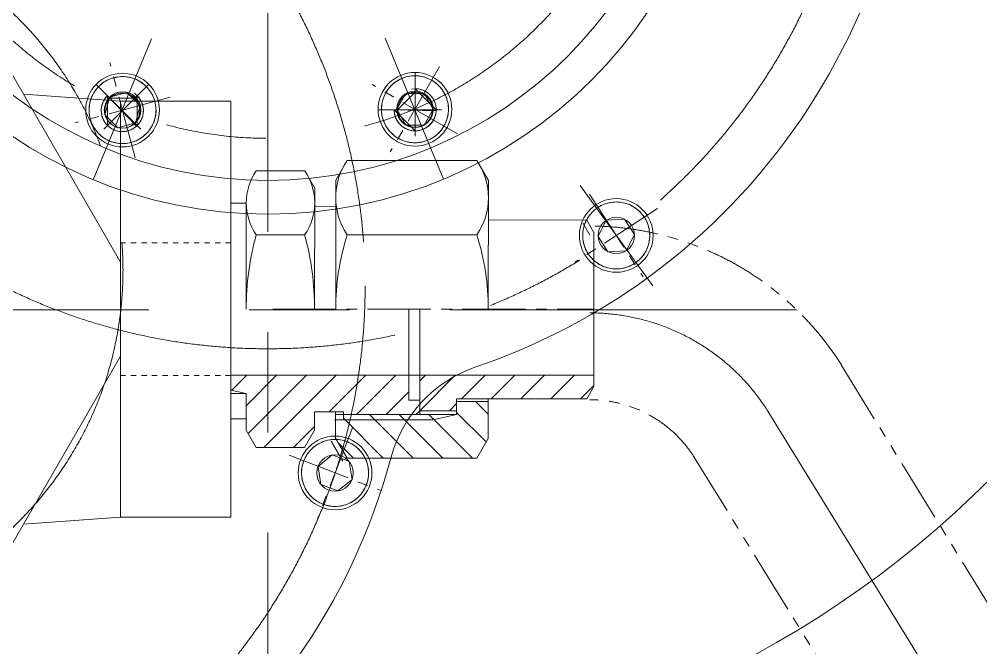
# Model space of a CAD drawing. Header units: millimetres. Extents: x 2 to 671028, y -1 to 511258.
# Drawn here: x 100470 to 105110, y 388766 to 391801 of the extents above; entities that cross this region are included whole.
import ezdxf

# ---------------------------------------------------------------- set-up
doc = ezdxf.new("R2010")
doc.units = ezdxf.units.MM
doc.header["$LTSCALE"] = 25.4
for name, pattern in [('ACAD_ISO02W100', [15, 12, -3]), ('CENTER', [50.8, 31.75, -6.35, 6.35, -6.35]), ('双点画线', [22, 12, -2, 2, -2, 2, -2]), ('点画线', [18, 12, -2, 2, -2]), ('虚线', [2, 1, -1])]:
    doc.linetypes.add(name, pattern=pattern)
for name, color, linetype, lineweight in [('CAXA1', 5, 'CENTER', 5), ('中心线层', 5, 'CENTER', 5), ('剖面线层', 4, 'Continuous', 5), ('细实线层', 7, 'Continuous', 5), ('虚线层', 6, 'ACAD_ISO02W100', 5)]:
    doc.layers.add(name, color=color, linetype=linetype, lineweight=lineweight)
pattern_1 = [(45, (99256.26, 390500.04), (-71.842, 71.842), [])]
pattern_2 = [(134.9486, (99256.26, 390500.04), (-71.9065, -71.7775), [])]

msp = doc.modelspace()

# ---------------------------------------------------------------- hatches: boundary and pattern name
at = {"layer": '剖面线层', "linetype": 'Continuous', "lineweight": 5}
h = msp.add_hatch(dxfattribs=at)
h.set_pattern_fill('无图案', scale=101.6, angle=45, style=0, pattern_type=0)
h.set_pattern_definition(pattern_1)
edge = h.paths.add_edge_path(flags=0)
edge.add_line((101564.59, 389816.78), (101564.64, 389872.12))
edge.add_line((101612.91, 389732.92), (101564.59, 389816.78))
edge.add_line((101846.32, 389732.71), (101612.91, 389732.92))
edge.add_line((101894.79, 389816.49), (101846.32, 389732.71))
edge.add_line((101894.87, 389905.39), (101894.79, 389816.49))
edge.add_line((101996.47, 389905.3), (101894.87, 389905.39))
edge.add_line((102034.57, 389905.26), (101996.47, 389905.3))
edge.add_line((102034.56, 389892.56), (102034.57, 389905.26))
edge.add_line((102402.86, 389892.23), (102034.56, 389892.56))
edge.add_line((102402.88, 389910.01), (102402.86, 389892.23))
edge.add_line((102402.92, 389962.08), (102402.88, 389910.01))
edge.add_line((102349.58, 389962.13), (102402.92, 389962.08))
edge.add_line((102349.69, 390081.98), (102349.58, 389962.13))
edge.add_line((101491.46, 390081.98), (102349.69, 390081.98))
edge.add_line((101491.46, 390080.94), (101491.46, 390081.98))
edge.add_line((101491.46, 390010.84), (101491.46, 390080.94))
edge.add_line((101564.75, 389994.48), (101491.46, 390010.84))
edge.add_line((101564.67, 389905.47), (101564.75, 389994.48))
edge.add_line((101564.64, 389872.12), (101564.67, 389905.47))
h = msp.add_hatch(dxfattribs=at)
h.set_pattern_fill('无图案', scale=101.6, angle=45, style=0, pattern_type=0)
h.set_pattern_definition(pattern_1)
edge = h.paths.add_edge_path(flags=0)
edge.add_line((102402.88, 389910.01), (102402.92, 389962.08))
edge.add_line((102580.68, 389909.85), (102402.88, 389910.01))
edge.add_line((102580.72, 389955.57), (102580.68, 389909.85))
edge.add_line((102580.73, 389968.27), (102580.72, 389955.57))
edge.add_line((102733.13, 389968.11), (102580.73, 389968.27))
edge.add_line((103208.42, 389967.6), (102733.13, 389968.11))
edge.add_line((103243.03, 390027.43), (103208.42, 389967.6))
edge.add_line((103243.03, 390081.98), (103243.03, 390027.43))
edge.add_line((102403.03, 390081.98), (103243.03, 390081.98))
edge.add_line((102403, 390043.71), (102403.03, 390081.98))
edge.add_line((102402.92, 389962.08), (102403, 390043.71))
h = msp.add_hatch(dxfattribs=at)
h.set_pattern_fill('无图案', scale=101.6, angle=134.94857, style=0, pattern_type=0)
h.set_pattern_definition(pattern_2)
edge = h.paths.add_edge_path(flags=0)
edge.add_line((102402.86, 389892.23), (102580.66, 389892.07))
edge.add_line((102034.56, 389892.56), (102402.86, 389892.23))
edge.add_line((102034.54, 389867.16), (102034.56, 389892.56))
edge.add_line((102466.4, 389866.78), (102034.54, 389867.16))
edge.add_line((102580.66, 389892.07), (102466.4, 389866.78))
edge.add_line((102580.72, 389955.57), (102733.12, 389955.44))
edge.add_line((102580.68, 389909.85), (102580.72, 389955.57))
edge.add_line((102580.66, 389892.07), (102580.68, 389909.85))
edge.add_line((102466.4, 389866.78), (102580.66, 389892.07))
edge.add_line((102034.54, 389867.16), (102466.4, 389866.78))
edge.add_line((101996.44, 389867.2), (102034.54, 389867.16))
edge.add_line((101996.36, 389778.08), (101996.44, 389867.2))
edge.add_line((102051.87, 389681.73), (101996.36, 389778.08))
edge.add_line((102677.27, 389681.17), (102051.87, 389681.73))
edge.add_line((102732.96, 389777.42), (102677.27, 389681.17))
edge.add_line((102733.12, 389955.44), (102732.96, 389777.42))
h = msp.add_hatch(dxfattribs=at)
h.set_pattern_fill('无图案', scale=101.6, angle=134.94857, style=0, pattern_type=0)
h.set_pattern_definition(pattern_2)
edge = h.paths.add_edge_path(flags=0)
edge.add_line((102402.86, 389892.23), (102580.66, 389892.07))
edge.add_line((102034.56, 389892.56), (102402.86, 389892.23))
edge.add_line((102034.54, 389867.16), (102034.56, 389892.56))
edge.add_line((102466.4, 389866.78), (102034.54, 389867.16))
edge.add_line((102580.66, 389892.07), (102466.4, 389866.78))
edge.add_line((102580.72, 389955.57), (102733.12, 389955.44))
edge.add_line((102580.68, 389909.85), (102580.72, 389955.57))
edge.add_line((102580.66, 389892.07), (102580.68, 389909.85))
edge.add_line((102466.4, 389866.78), (102580.66, 389892.07))
edge.add_line((102034.54, 389867.16), (102466.4, 389866.78))
edge.add_line((101996.44, 389867.2), (102034.54, 389867.16))
edge.add_line((101996.36, 389778.08), (101996.44, 389867.2))
edge.add_line((102051.87, 389681.73), (101996.36, 389778.08))
edge.add_line((102677.27, 389681.17), (102051.87, 389681.73))
edge.add_line((102732.96, 389777.42), (102677.27, 389681.17))
edge.add_line((102733.12, 389955.44), (102732.96, 389777.42))

# ---------------------------------------------------------------- linework, layer by layer
at = {"color": 7, "lineweight": 5}
for p, q in [((100172.8, 391988.48), (100958.06, 390628.38)), ((100873.48, 391493), (100866.77, 391487.85)), ((100880.46, 391497.8), (100873.48, 391493)), ((100887.68, 391502.22), (100880.46, 391497.8)), ((100895.11, 391506.26), (100887.68, 391502.22)), ((100902.75, 391509.9), (100895.11, 391506.26)), ((100910.57, 391513.14), (100902.75, 391509.9)), ((100918.55, 391515.97), (100910.57, 391513.14)), ((100926.67, 391518.37), (100918.55, 391515.97)), ((100934.9, 391520.35), (100926.67, 391518.37)), ((100926.67, 391518.37), (100926.67, 391518.37)), ((100943.22, 391521.89), (100934.9, 391520.35)), ((100951.61, 391522.99), (100943.22, 391521.89)), ((100960.05, 391523.66), (100951.61, 391522.99)), ((100968.51, 391523.88), (100960.05, 391523.66)), ((100976.97, 391523.66), (100968.51, 391523.88)), ((100985.41, 391522.99), (100976.97, 391523.66)), ((100993.8, 391521.89), (100985.41, 391522.99)), ((101002.12, 391520.35), (100993.8, 391521.89)), ((101010.35, 391518.37), (101002.12, 391520.35)), ((101018.47, 391515.97), (101010.35, 391518.37)), ((101026.45, 391513.14), (101018.47, 391515.97)), ((101034.27, 391509.9), (101026.45, 391513.14)), ((101041.91, 391506.26), (101034.27, 391509.9)), ((101049.35, 391502.22), (101041.91, 391506.26)), ((101056.56, 391497.8), (101049.35, 391502.22)), ((101063.54, 391493), (101056.56, 391497.8)), ((101070.25, 391487.85), (101063.54, 391493)), ((102277.79, 391491.7), (102271.35, 391486.21)), ((102284.5, 391496.86), (102277.79, 391491.7)), ((102291.48, 391501.65), (102284.5, 391496.86)), ((102298.69, 391506.07), (102291.48, 391501.65)), ((102306.13, 391510.11), (102298.69, 391506.07)), ((102313.77, 391513.76), (102306.13, 391510.11)), ((102321.59, 391517), (102313.77, 391513.76)), ((102329.57, 391519.82), (102321.59, 391517)), ((102337.69, 391522.23), (102329.57, 391519.82)), ((102345.92, 391524.2), (102337.69, 391522.23)), ((102354.24, 391525.74), (102345.92, 391524.2)), ((102362.63, 391526.85), (102354.24, 391525.74)), ((102371.07, 391527.51), (102362.63, 391526.85)), ((102379.53, 391527.73), (102371.07, 391527.51)), ((102387.99, 391527.51), (102379.53, 391527.73)), ((102396.43, 391526.85), (102387.99, 391527.51)), ((102404.82, 391525.74), (102396.43, 391526.85)), ((102413.14, 391524.2), (102404.82, 391525.74)), ((102421.37, 391522.23), (102413.14, 391524.2)), ((102429.49, 391519.82), (102421.37, 391522.23)), ((102437.47, 391517), (102429.49, 391519.82)), ((102445.29, 391513.76), (102437.47, 391517)), ((102452.93, 391510.11), (102445.29, 391513.76)), ((102460.37, 391506.07), (102452.93, 391510.11)), ((102467.58, 391501.65), (102460.37, 391506.07)), ((102460.37, 391506.07), (102460.37, 391506.07)), ((102474.56, 391496.86), (102467.58, 391501.65)), ((102481.27, 391491.7), (102474.56, 391496.86)), ((102487.71, 391486.21), (102481.27, 391491.7)), ((100828.5, 391443.05), (100824.46, 391435.61)), ((100832.92, 391450.26), (100828.5, 391443.05)), ((100837.72, 391457.24), (100832.92, 391450.26)), ((100842.87, 391463.95), (100837.72, 391457.24)), ((100848.37, 391470.39), (100842.87, 391463.95)), ((100854.19, 391476.53), (100848.37, 391470.39)), ((100860.33, 391482.35), (100854.19, 391476.53)), ((100866.77, 391487.85), (100860.33, 391482.35)), ((100991.28, 391447.2), (100906.29, 391424.43)), ((100954.35, 391443.29), (100950.01, 391442.48)), ((100958.73, 391443.86), (100954.35, 391443.29)), ((100963.14, 391444.21), (100958.73, 391443.86)), ((100967.56, 391444.33), (100963.14, 391444.21)), ((100971.98, 391444.21), (100967.56, 391444.33)), ((100976.38, 391443.86), (100971.98, 391444.21)), ((100980.76, 391443.29), (100976.38, 391443.86)), ((100985.11, 391442.48), (100980.76, 391443.29)), ((101053.5, 391384.98), (100991.28, 391447.2)), ((101076.69, 391482.35), (101070.25, 391487.85)), ((101082.83, 391476.53), (101076.69, 391482.35)), ((101088.66, 391470.39), (101082.83, 391476.53)), ((101094.15, 391463.95), (101088.66, 391470.39)), ((101099.31, 391457.24), (101094.15, 391463.95)), ((101104.1, 391450.26), (101099.31, 391457.24)), ((101108.52, 391443.05), (101104.1, 391450.26)), ((101112.56, 391435.61), (101108.52, 391443.05)), ((102239.52, 391446.9), (102235.48, 391439.46)), ((102243.94, 391454.12), (102239.52, 391446.9)), ((102239.52, 391446.9), (102239.52, 391446.9)), ((102248.74, 391461.09), (102243.94, 391454.12)), ((102253.89, 391467.81), (102248.74, 391461.09)), ((102259.39, 391474.24), (102253.89, 391467.81)), ((102265.21, 391480.38), (102259.39, 391474.24)), ((102271.35, 391486.21), (102265.21, 391480.38)), ((102296.07, 391363.76), (102380.48, 391448.18)), ((102296.07, 391363.76), (102380.48, 391448.18)), ((102354.4, 391444.05), (102350.23, 391442.57)), ((102358.63, 391445.3), (102354.4, 391444.05)), ((102362.93, 391446.33), (102358.63, 391445.3)), ((102367.28, 391447.14), (102362.93, 391446.33)), ((102371.66, 391447.72), (102367.28, 391447.14)), ((102376.06, 391448.06), (102371.66, 391447.72)), ((102380.48, 391448.18), (102376.06, 391448.06)), ((102380.48, 391448.18), (102380.48, 391465.36)), ((102380.48, 391465.36), (102482.08, 391363.76)), ((102385.8, 391465.23), (102380.48, 391465.36)), ((102380.48, 391465.36), (102380.48, 391262.16)), ((102391.1, 391464.81), (102385.8, 391465.23)), ((102396.38, 391464.11), (102391.1, 391464.81)), ((102401.61, 391463.14), (102396.38, 391464.11)), ((102406.78, 391461.9), (102401.61, 391463.14)), ((102411.88, 391460.39), (102406.78, 391461.9)), ((102416.89, 391458.62), (102411.88, 391460.39)), ((102421.81, 391456.58), (102416.89, 391458.62)), ((102426.61, 391454.29), (102421.81, 391456.58)), ((102431.28, 391451.75), (102426.61, 391454.29)), ((102435.82, 391448.97), (102431.28, 391451.75)), ((102440.2, 391445.96), (102435.82, 391448.97)), ((102444.42, 391442.72), (102440.2, 391445.96)), ((102493.85, 391480.38), (102487.71, 391486.21)), ((102499.67, 391474.24), (102493.85, 391480.38)), ((102505.17, 391467.81), (102499.67, 391474.24)), ((102510.32, 391461.09), (102505.17, 391467.81)), ((102515.12, 391454.12), (102510.32, 391461.09)), ((102519.54, 391446.9), (102515.12, 391454.12)), ((102523.58, 391439.46), (102519.54, 391446.9)), ((100958.06, 391405.56), (100490.05, 391438.99)), ((100812.35, 391404.05), (100810.37, 391395.82)), ((100814.75, 391412.17), (100812.35, 391404.05)), ((100817.58, 391420.15), (100814.75, 391412.17)), ((100820.82, 391427.97), (100817.58, 391420.15)), ((100824.46, 391435.61), (100820.82, 391427.97)), ((100874.74, 391401.24), (100872.71, 391396.32)), ((100877.03, 391406.04), (100874.74, 391401.24)), ((100879.57, 391410.71), (100877.03, 391406.04)), ((100882.35, 391415.25), (100879.57, 391410.71)), ((100885.36, 391419.63), (100882.35, 391415.25)), ((100883.52, 391339.44), (100906.29, 391424.43)), ((100883.52, 391339.44), (100906.29, 391424.43)), ((100888.6, 391423.85), (100885.36, 391419.63)), ((100892.06, 391427.89), (100888.6, 391423.85)), ((100895.72, 391431.75), (100892.06, 391427.89)), ((100895.72, 391288.07), (100895.72, 391431.75)), ((100895.72, 391431.75), (100907.87, 391419.6)), ((101039.4, 391431.75), (100895.72, 391288.07)), ((101035.54, 391284.41), (100895.72, 391431.75)), ((100911.07, 391422.64), (100907.87, 391419.6)), ((100907.87, 391419.6), (101027.25, 391419.6)), ((100907.87, 391419.6), (101027.25, 391419.6)), ((100914.43, 391425.51), (100911.07, 391422.64)), ((100917.94, 391428.2), (100914.43, 391425.51)), ((100921.58, 391430.71), (100917.94, 391428.2)), ((100925.35, 391433.02), (100921.58, 391430.71)), ((100929.24, 391435.13), (100925.35, 391433.02)), ((100933.22, 391437.03), (100929.24, 391435.13)), ((100937.31, 391438.72), (100933.22, 391437.03)), ((100941.47, 391440.19), (100937.31, 391438.72)), ((100945.71, 391441.45), (100941.47, 391440.19)), ((100950.01, 391442.48), (100945.71, 391441.45)), ((100958.06, 391405.56), (101491.46, 391405.56)), ((100958.06, 391405.56), (100958.06, 389396.41)), ((100989.41, 391441.45), (100985.11, 391442.48)), ((100993.64, 391440.19), (100989.41, 391441.45)), ((100997.81, 391438.72), (100993.64, 391440.19)), ((101001.89, 391437.03), (100997.81, 391438.72)), ((101005.88, 391435.13), (101001.89, 391437.03)), ((101009.77, 391433.02), (101005.88, 391435.13)), ((101013.53, 391430.71), (101009.77, 391433.02)), ((101017.18, 391428.2), (101013.53, 391430.71)), ((101020.68, 391425.51), (101017.18, 391428.2)), ((101024.04, 391422.64), (101020.68, 391425.51)), ((101027.25, 391419.6), (101024.04, 391422.64)), ((101027.25, 391419.6), (101039.4, 391431.75)), ((101039.4, 391431.75), (101039.4, 391288.07)), ((101043.06, 391427.89), (101039.4, 391431.75)), ((101046.52, 391423.85), (101043.06, 391427.89)), ((101049.75, 391419.63), (101046.52, 391423.85)), ((101052.77, 391415.25), (101049.75, 391419.63)), ((101055.55, 391410.71), (101052.77, 391415.25)), ((101058.08, 391406.04), (101055.55, 391410.71)), ((101060.37, 391401.24), (101058.08, 391406.04)), ((101062.41, 391396.32), (101060.37, 391401.24)), ((101116.2, 391427.97), (101112.56, 391435.61)), ((101119.44, 391420.15), (101116.2, 391427.97)), ((101122.27, 391412.17), (101119.44, 391420.15)), ((101124.67, 391404.05), (101122.27, 391412.17)), ((101126.65, 391395.82), (101124.67, 391404.05)), ((101124.67, 391404.05), (101124.67, 391404.05)), ((101491.46, 391405.56), (101491.46, 389396.41)), ((102221.39, 391399.68), (102219.85, 391391.35)), ((102223.37, 391407.91), (102221.39, 391399.68)), ((102225.77, 391416.02), (102223.37, 391407.91)), ((102228.6, 391424), (102225.77, 391416.02)), ((102231.84, 391431.82), (102228.6, 391424)), ((102235.48, 391439.46), (102231.84, 391431.82)), ((102335.54, 391442.26), (102291.54, 391366.06)), ((102303.37, 391398.1), (102301.67, 391394.02)), ((102305.27, 391402.09), (102303.37, 391398.1)), ((102307.38, 391405.97), (102305.27, 391402.09)), ((102309.69, 391409.74), (102307.38, 391405.97)), ((102312.19, 391413.38), (102309.69, 391409.74)), ((102314.88, 391416.89), (102312.19, 391413.38)), ((102317.75, 391420.25), (102314.88, 391416.89)), ((102320.79, 391423.45), (102317.75, 391420.25)), ((102324, 391426.5), (102320.79, 391423.45)), ((102327.36, 391429.37), (102324, 391426.5)), ((102330.86, 391432.06), (102327.36, 391429.37)), ((102334.51, 391434.56), (102330.86, 391432.06)), ((102338.27, 391436.87), (102334.51, 391434.56)), ((102423.52, 391442.26), (102335.54, 391442.26)), ((102342.16, 391438.98), (102338.27, 391436.87)), ((102346.15, 391440.88), (102342.16, 391438.98)), ((102350.23, 391442.57), (102346.15, 391440.88)), ((102423.52, 391442.26), (102467.52, 391366.06)), ((102448.47, 391439.27), (102444.42, 391442.72)), ((102452.32, 391435.61), (102448.47, 391439.27)), ((102455.99, 391431.75), (102452.32, 391435.61)), ((102459.44, 391427.7), (102455.99, 391431.75)), ((102462.68, 391423.48), (102459.44, 391427.7)), ((102465.69, 391419.1), (102462.68, 391423.48)), ((102468.47, 391414.56), (102465.69, 391419.1)), ((102471.01, 391409.89), (102468.47, 391414.56)), ((102473.3, 391405.09), (102471.01, 391409.89)), ((102475.33, 391400.17), (102473.3, 391405.09)), ((102477.11, 391395.16), (102475.33, 391400.17)), ((102527.22, 391431.82), (102523.58, 391439.46)), ((102530.46, 391424), (102527.22, 391431.82)), ((102533.29, 391416.02), (102530.46, 391424)), ((102535.69, 391407.91), (102533.29, 391416.02)), ((102537.67, 391399.68), (102535.69, 391407.91)), ((102539.21, 391391.35), (102537.67, 391399.68)), ((100807.06, 391370.67), (100806.84, 391362.21)), ((100806.84, 391362.21), (100807.06, 391353.75)), ((100807.73, 391379.11), (100807.06, 391370.67)), ((100807.06, 391353.75), (100807.73, 391345.31)), ((100808.83, 391387.5), (100807.73, 391379.11)), ((100810.37, 391395.82), (100808.83, 391387.5)), ((100866.1, 391365.23), (100865.96, 391359.91)), ((100865.96, 391359.91), (100866.1, 391354.59)), ((100866.52, 391370.53), (100866.1, 391365.23)), ((100866.1, 391354.59), (100866.52, 391349.29)), ((100867.21, 391375.8), (100866.52, 391370.53)), ((100868.18, 391381.03), (100867.21, 391375.8)), ((100869.42, 391386.21), (100868.18, 391381.03)), ((100870.93, 391391.31), (100869.42, 391386.21)), ((100872.71, 391396.32), (100870.93, 391391.31)), ((101053.5, 391384.98), (101030.73, 391299.99)), ((101064.19, 391391.31), (101062.41, 391396.32)), ((101065.7, 391386.21), (101064.19, 391391.31)), ((101066.94, 391381.03), (101065.7, 391386.21)), ((101067.91, 391375.8), (101066.94, 391381.03)), ((101068.6, 391370.53), (101067.91, 391375.8)), ((101069.02, 391365.23), (101068.6, 391370.53)), ((101068.6, 391349.29), (101069.02, 391354.59)), ((101069.16, 391359.91), (101069.02, 391365.23)), ((101069.02, 391354.59), (101069.16, 391359.91)), ((101128.19, 391387.5), (101126.65, 391395.82)), ((101129.3, 391379.11), (101128.19, 391387.5)), ((101129.96, 391370.67), (101129.3, 391379.11)), ((101129.3, 391345.31), (101129.96, 391353.75)), ((101130.18, 391362.21), (101129.96, 391370.67)), ((101129.96, 391353.75), (101130.18, 391362.21)), ((102218.08, 391374.52), (102217.86, 391366.06)), ((102217.86, 391366.06), (102218.08, 391357.6)), ((102218.74, 391382.96), (102218.08, 391374.52)), ((102218.08, 391357.6), (102218.74, 391349.16)), ((102219.85, 391391.35), (102218.74, 391382.96)), ((102278.88, 391363.76), (102279.02, 391358.45)), ((102380.48, 391262.16), (102278.88, 391363.76)), ((102278.88, 391363.76), (102296.07, 391363.76)), ((102481.94, 391358.45), (102278.88, 391363.76)), ((102279.02, 391358.45), (102279.44, 391353.14)), ((102279.44, 391353.14), (102280.13, 391347.87)), ((102335.54, 391289.86), (102291.54, 391366.06)), ((102335.54, 391289.86), (102291.54, 391366.06)), ((102296.18, 391368.18), (102296.07, 391363.76)), ((102296.53, 391372.59), (102296.18, 391368.18)), ((102297.11, 391376.97), (102296.53, 391372.59)), ((102297.91, 391381.32), (102297.11, 391376.97)), ((102298.94, 391385.61), (102297.91, 391381.32)), ((102300.2, 391389.85), (102298.94, 391385.61)), ((102301.67, 391394.02), (102300.2, 391389.85)), ((102467.52, 391366.06), (102423.52, 391289.86)), ((102478.62, 391390.06), (102477.11, 391395.16)), ((102479.86, 391384.89), (102478.62, 391390.06)), ((102480.83, 391379.66), (102479.86, 391384.89)), ((102481.53, 391374.38), (102480.83, 391379.66)), ((102480.83, 391347.87), (102481.53, 391353.14)), ((102481.94, 391369.08), (102481.53, 391374.38)), ((102481.53, 391353.14), (102481.94, 391358.45)), ((102482.08, 391363.76), (102481.94, 391369.08)), ((102540.32, 391382.96), (102539.21, 391391.35)), ((102540.98, 391374.52), (102540.32, 391382.96)), ((102540.32, 391349.16), (102540.98, 391357.6)), ((102541.2, 391366.06), (102540.98, 391374.52)), ((102540.98, 391357.6), (102541.2, 391366.06)), ((100807.73, 391345.31), (100808.83, 391336.92)), ((100808.83, 391336.92), (100810.37, 391328.6)), ((100810.37, 391328.6), (100812.35, 391320.37)), ((100812.35, 391320.37), (100814.75, 391312.25)), ((100814.75, 391312.25), (100817.58, 391304.27)), ((100817.58, 391304.27), (100820.82, 391296.45)), ((100866.52, 391349.29), (100867.21, 391344.02)), ((100867.21, 391344.02), (100868.18, 391338.79)), ((100868.18, 391338.79), (100869.42, 391333.62)), ((100869.42, 391333.62), (100870.93, 391328.51)), ((100870.93, 391328.51), (100872.71, 391323.5)), ((100872.71, 391323.5), (100874.74, 391318.59)), ((100874.74, 391318.59), (100877.03, 391313.79)), ((100877.03, 391313.79), (100879.57, 391309.11)), ((100879.57, 391309.11), (100882.35, 391304.58)), ((100882.35, 391304.58), (100885.36, 391300.19)), ((100883.52, 391339.44), (100945.74, 391277.22)), ((101049.75, 391300.19), (101052.77, 391304.58)), ((101052.77, 391304.58), (101055.55, 391309.11)), ((101055.55, 391309.11), (101058.08, 391313.79)), ((101058.08, 391313.79), (101060.37, 391318.59)), ((101060.37, 391318.59), (101062.41, 391323.5)), ((101062.41, 391323.5), (101064.19, 391328.51)), ((101064.19, 391328.51), (101065.7, 391333.62)), ((101065.7, 391333.62), (101066.94, 391338.79)), ((101066.94, 391338.79), (101067.91, 391344.02)), ((101067.91, 391344.02), (101068.6, 391349.29)), ((101116.2, 391296.45), (101119.44, 391304.27)), ((101119.44, 391304.27), (101122.27, 391312.25)), ((101122.27, 391312.25), (101124.67, 391320.37)), ((101124.67, 391320.37), (101126.65, 391328.6)), ((101126.65, 391328.6), (101128.19, 391336.92)), ((101128.19, 391336.92), (101129.3, 391345.31)), ((102218.74, 391349.16), (102219.85, 391340.77)), ((102219.85, 391340.77), (102221.39, 391332.45)), ((102221.39, 391332.45), (102223.37, 391324.22)), ((102223.37, 391324.22), (102225.77, 391316.1)), ((102225.77, 391316.1), (102228.6, 391308.13)), ((102228.6, 391308.13), (102231.84, 391300.31)), ((102280.13, 391347.87), (102281.1, 391342.64)), ((102281.1, 391342.64), (102282.34, 391337.47)), ((102282.34, 391337.47), (102283.85, 391332.37)), ((102283.85, 391332.37), (102285.63, 391327.35)), ((102285.63, 391327.35), (102287.67, 391322.44)), ((102287.67, 391322.44), (102289.96, 391317.64)), ((102289.96, 391317.64), (102292.49, 391312.96)), ((102292.49, 391312.96), (102295.27, 391308.43)), ((102295.27, 391308.43), (102298.29, 391304.05)), ((102298.29, 391304.05), (102301.52, 391299.83)), ((102459.44, 391299.83), (102462.68, 391304.05)), ((102462.68, 391304.05), (102465.69, 391308.43)), ((102465.69, 391308.43), (102468.47, 391312.96)), ((102468.47, 391312.96), (102471.01, 391317.64)), ((102471.01, 391317.64), (102473.3, 391322.44)), ((102473.3, 391322.44), (102475.33, 391327.35)), ((102475.33, 391327.35), (102477.11, 391332.37)), ((102477.11, 391332.37), (102478.62, 391337.47)), ((102478.62, 391337.47), (102479.86, 391342.64)), ((102479.86, 391342.64), (102480.83, 391347.87)), ((102527.22, 391300.31), (102530.46, 391308.13)), ((102530.46, 391308.13), (102533.29, 391316.1)), ((102533.29, 391316.1), (102535.69, 391324.22)), ((102535.69, 391324.22), (102537.67, 391332.45)), ((102537.67, 391332.45), (102539.21, 391340.77)), ((102539.21, 391340.77), (102540.32, 391349.16)), ((100820.82, 391296.45), (100824.46, 391288.81)), ((100824.46, 391288.81), (100828.5, 391281.37)), ((100828.5, 391281.37), (100832.92, 391274.16)), ((100832.92, 391274.16), (100837.72, 391267.18)), ((100837.72, 391267.18), (100842.87, 391260.47)), ((100842.87, 391260.47), (100848.37, 391254.03)), ((100885.36, 391300.19), (100888.6, 391295.97)), ((100888.6, 391295.97), (100892.06, 391291.93)), ((100892.06, 391291.93), (100895.72, 391288.07)), ((100895.72, 391288.07), (100899.58, 391284.41)), ((100899.58, 391284.41), (100903.62, 391280.95)), ((100903.62, 391280.95), (100907.84, 391277.71)), ((100907.84, 391277.71), (100912.22, 391274.7)), ((100912.22, 391274.7), (100916.76, 391271.92)), ((100916.76, 391271.92), (100921.43, 391269.38)), ((100921.43, 391269.38), (100926.23, 391267.09)), ((100926.23, 391267.09), (100931.15, 391265.06)), ((100931.15, 391265.06), (100936.16, 391263.28)), ((100936.16, 391263.28), (100941.26, 391261.77)), ((100941.26, 391261.77), (100946.43, 391260.53)), ((101030.73, 391299.99), (100945.74, 391277.22)), ((100946.43, 391260.53), (100951.66, 391259.56)), ((100951.66, 391259.56), (100956.94, 391258.87)), ((100956.94, 391258.87), (100962.24, 391258.45)), ((100962.24, 391258.45), (100967.56, 391258.31)), ((100967.56, 391258.31), (100972.88, 391258.45)), ((100972.88, 391258.45), (100978.18, 391258.87)), ((100978.18, 391258.87), (100983.45, 391259.56)), ((100983.45, 391259.56), (100988.68, 391260.53)), ((100988.68, 391260.53), (100993.85, 391261.77)), ((100993.85, 391261.77), (100998.95, 391263.28)), ((100998.95, 391263.28), (101003.97, 391265.06)), ((101003.97, 391265.06), (101008.88, 391267.09)), ((101008.88, 391267.09), (101013.68, 391269.38)), ((101013.68, 391269.38), (101018.36, 391271.92)), ((101018.36, 391271.92), (101022.89, 391274.7)), ((101022.89, 391274.7), (101027.28, 391277.71)), ((101027.28, 391277.71), (101031.5, 391280.95)), ((101031.5, 391280.95), (101035.54, 391284.41)), ((101039.4, 391288.07), (101043.06, 391291.93)), ((101043.06, 391291.93), (101046.52, 391295.97)), ((101046.52, 391295.97), (101049.75, 391300.19)), ((101088.66, 391254.03), (101094.15, 391260.47)), ((101094.15, 391260.47), (101099.31, 391267.18)), ((101099.31, 391267.18), (101104.1, 391274.16)), ((101104.1, 391274.16), (101108.52, 391281.37)), ((101108.52, 391281.37), (101112.56, 391288.81)), ((101112.56, 391288.81), (101116.2, 391296.45)), ((102231.84, 391300.31), (102235.48, 391292.67)), ((102235.48, 391292.67), (102239.52, 391285.23)), ((102239.52, 391285.23), (102243.94, 391278.01)), ((102243.94, 391278.01), (102248.74, 391271.04)), ((102248.74, 391271.04), (102253.89, 391264.32)), ((102253.89, 391264.32), (102259.39, 391257.88)), ((102259.39, 391257.88), (102265.21, 391251.74)), ((102301.52, 391299.83), (102304.98, 391295.78)), ((102304.98, 391295.78), (102308.64, 391291.92)), ((102308.64, 391291.92), (102312.5, 391288.26)), ((102312.5, 391288.26), (102316.54, 391284.81)), ((102316.54, 391284.81), (102320.76, 391281.57)), ((102320.76, 391281.57), (102325.15, 391278.56)), ((102325.15, 391278.56), (102329.68, 391275.78)), ((102329.68, 391275.78), (102334.36, 391273.24)), ((102334.36, 391273.24), (102339.16, 391270.95)), ((102335.54, 391289.86), (102423.52, 391289.86)), ((102339.16, 391270.95), (102344.07, 391268.91)), ((102344.07, 391268.91), (102349.09, 391267.14)), ((102349.09, 391267.14), (102354.19, 391265.63)), ((102354.19, 391265.63), (102359.36, 391264.38)), ((102359.36, 391264.38), (102364.59, 391263.42)), ((102364.59, 391263.42), (102369.86, 391262.72)), ((102369.86, 391262.72), (102375.16, 391262.3)), ((102375.16, 391262.3), (102380.48, 391262.16)), ((102380.48, 391262.16), (102385.8, 391262.3)), ((102385.8, 391262.3), (102391.1, 391262.72)), ((102391.1, 391262.72), (102396.38, 391263.42)), ((102396.38, 391263.42), (102401.61, 391264.38)), ((102401.61, 391264.38), (102406.78, 391265.63)), ((102406.78, 391265.63), (102411.88, 391267.14)), ((102411.88, 391267.14), (102416.89, 391268.91)), ((102416.89, 391268.91), (102421.81, 391270.95)), ((102421.81, 391270.95), (102426.61, 391273.24)), ((102426.61, 391273.24), (102431.28, 391275.78)), ((102431.28, 391275.78), (102435.82, 391278.56)), ((102435.82, 391278.56), (102440.2, 391281.57)), ((102440.2, 391281.57), (102444.42, 391284.81)), ((102444.42, 391284.81), (102448.47, 391288.26)), ((102448.47, 391288.26), (102452.32, 391291.92)), ((102452.32, 391291.92), (102455.99, 391295.78)), ((102455.99, 391295.78), (102459.44, 391299.83)), ((102493.85, 391251.74), (102499.67, 391257.88)), ((102499.67, 391257.88), (102505.17, 391264.32)), ((102505.17, 391264.32), (102510.32, 391271.04)), ((102510.32, 391271.04), (102515.12, 391278.01)), ((102515.12, 391278.01), (102519.54, 391285.23)), ((102519.54, 391285.23), (102523.58, 391292.67)), ((102519.54, 391285.23), (102519.54, 391285.23)), ((102523.58, 391292.67), (102527.22, 391300.31)), ((100848.37, 391254.03), (100854.19, 391247.89)), ((100854.19, 391247.89), (100860.33, 391242.06)), ((100860.33, 391242.06), (100866.77, 391236.57)), ((100866.77, 391236.57), (100873.48, 391231.42)), ((100873.48, 391231.42), (100880.46, 391226.62)), ((100880.46, 391226.62), (100887.68, 391222.2)), ((100887.68, 391222.2), (100895.11, 391218.16)), ((100895.11, 391218.16), (100902.75, 391214.52)), ((100902.75, 391214.52), (100910.57, 391211.28)), ((100910.57, 391211.28), (100918.55, 391208.45)), ((101018.47, 391208.45), (101026.45, 391211.28)), ((101026.45, 391211.28), (101034.27, 391214.52)), ((101034.27, 391214.52), (101041.91, 391218.16)), ((101041.91, 391218.16), (101049.35, 391222.2)), ((101049.35, 391222.2), (101056.56, 391226.62)), ((101056.56, 391226.62), (101063.54, 391231.42)), ((101063.54, 391231.42), (101070.25, 391236.57)), ((101070.25, 391236.57), (101076.69, 391242.06)), ((101076.69, 391242.06), (101082.83, 391247.89)), ((101082.83, 391247.89), (101088.66, 391254.03)), ((102265.21, 391251.74), (102271.35, 391245.92)), ((102271.35, 391245.92), (102277.79, 391240.42)), ((102277.79, 391240.42), (102284.5, 391235.27)), ((102284.5, 391235.27), (102291.48, 391230.47)), ((102291.48, 391230.47), (102298.69, 391226.05)), ((102298.69, 391226.05), (102306.13, 391222.01)), ((102306.13, 391222.01), (102313.77, 391218.37)), ((102313.77, 391218.37), (102321.59, 391215.13)), ((102321.59, 391215.13), (102329.57, 391212.3)), ((102329.57, 391212.3), (102337.69, 391209.9)), ((102421.37, 391209.9), (102429.49, 391212.3)), ((102429.49, 391212.3), (102437.47, 391215.13)), ((102437.47, 391215.13), (102445.29, 391218.37)), ((102445.29, 391218.37), (102452.93, 391222.01)), ((102452.93, 391222.01), (102460.37, 391226.05)), ((102460.37, 391226.05), (102467.58, 391230.47)), ((102467.58, 391230.47), (102474.56, 391235.27)), ((102474.56, 391235.27), (102481.27, 391240.42)), ((102481.27, 391240.42), (102487.71, 391245.92)), ((102487.71, 391245.92), (102493.85, 391251.74)), ((100918.55, 391208.45), (100926.67, 391206.05)), ((100926.67, 391206.05), (100934.9, 391204.07)), ((100934.9, 391204.07), (100943.22, 391202.53)), ((100943.22, 391202.53), (100951.61, 391201.42)), ((100951.61, 391201.42), (100960.05, 391200.76)), ((100960.05, 391200.76), (100968.51, 391200.54)), ((100968.51, 391200.54), (100976.97, 391200.76)), ((100976.97, 391200.76), (100985.41, 391201.42)), ((100985.41, 391201.42), (100993.8, 391202.53)), ((100993.8, 391202.53), (101002.12, 391204.07)), ((101002.12, 391204.07), (101010.35, 391206.05)), ((101010.35, 391206.05), (101018.47, 391208.45)), ((101010.35, 391206.05), (101010.35, 391206.05)), ((102337.69, 391209.9), (102345.92, 391207.92)), ((102345.92, 391207.92), (102354.24, 391206.38)), ((102354.24, 391206.38), (102362.63, 391205.28)), ((102362.63, 391205.28), (102371.07, 391204.61)), ((102371.07, 391204.61), (102379.53, 391204.39)), ((102379.53, 391204.39), (102387.99, 391204.61)), ((102387.99, 391204.61), (102396.43, 391205.28)), ((102396.43, 391205.28), (102404.82, 391206.38)), ((102404.82, 391206.38), (102413.14, 391207.92)), ((102413.14, 391207.92), (102421.37, 391209.9)), ((101997.48, 391023.11), (102053.16, 391119.37)), ((101997.48, 391023.11), (102053.16, 391119.37)), ((102678.56, 391118.81), (102053.16, 391119.37)), ((102678.56, 391118.81), (102053.16, 391119.37)), ((102734.08, 391022.45), (102678.56, 391118.81)), ((102734.08, 391022.45), (102678.56, 391118.81)), ((101847.52, 391068.75), (101614.11, 391068.96)), ((101847.52, 391068.75), (101614.11, 391068.96)), ((101895.84, 390984.89), (101847.52, 391068.75)), ((101895.84, 390984.89), (101847.52, 391068.75)), ((101895.84, 390984.89), (101895.32, 390400.69)), ((101895.84, 390984.89), (101895.32, 390400.69)), ((101997.48, 391023.11), (101996.92, 390400.6)), ((101997.48, 391023.11), (101996.92, 390400.6)), ((102733.52, 390399.94), (102734.08, 391022.45)), ((102733.52, 390399.94), (102734.08, 391022.45)), ((101565.58, 390913.52), (101491.46, 390913.52)), ((101565.12, 390400.98), (101565.58, 390914.7)), ((101565.12, 390400.98), (101565.58, 390914.7)), ((101997.36, 390895.9), (101895.76, 390895.99)), ((101997.36, 390895.9), (101895.76, 390895.99)), ((103255.69, 390887.69), (103248.98, 390882.54)), ((103262.67, 390892.48), (103255.69, 390887.69)), ((103269.88, 390896.91), (103262.67, 390892.48)), ((103262.67, 390892.48), (103262.67, 390892.48)), ((103277.32, 390900.95), (103269.88, 390896.91)), ((103284.96, 390904.59), (103277.32, 390900.95)), ((103292.78, 390907.83), (103284.96, 390904.59)), ((103300.76, 390910.65), (103292.78, 390907.83)), ((103308.88, 390913.06), (103300.76, 390910.65)), ((103317.11, 390915.03), (103308.88, 390913.06)), ((103325.43, 390916.58), (103317.11, 390915.03)), ((103333.82, 390917.68), (103325.43, 390916.58)), ((103342.26, 390918.35), (103333.82, 390917.68)), ((103350.72, 390918.57), (103342.26, 390918.35)), ((103359.18, 390918.35), (103350.72, 390918.57)), ((103367.62, 390917.68), (103359.18, 390918.35)), ((103376.01, 390916.58), (103367.62, 390917.68)), ((103384.33, 390915.03), (103376.01, 390916.58)), ((103392.56, 390913.06), (103384.33, 390915.03)), ((103400.68, 390910.65), (103392.56, 390913.06)), ((103408.66, 390907.83), (103400.68, 390910.65)), ((103416.48, 390904.59), (103408.66, 390907.83)), ((103424.12, 390900.95), (103416.48, 390904.59)), ((103431.55, 390896.91), (103424.12, 390900.95)), ((103438.77, 390892.48), (103431.55, 390896.91)), ((103445.75, 390887.69), (103438.77, 390892.48)), ((103452.46, 390882.54), (103445.75, 390887.69)), ((103215.13, 390844.95), (103210.71, 390837.73)), ((103219.92, 390851.92), (103215.13, 390844.95)), ((103225.08, 390858.64), (103219.92, 390851.92)), ((103230.57, 390865.07), (103225.08, 390858.64)), ((103236.4, 390871.21), (103230.57, 390865.07)), ((103242.54, 390877.04), (103236.4, 390871.21)), ((103248.98, 390882.54), (103242.54, 390877.04)), ((103458.9, 390877.04), (103452.46, 390882.54)), ((103465.04, 390871.21), (103458.9, 390877.04)), ((103470.86, 390865.07), (103465.04, 390871.21)), ((103476.36, 390858.64), (103470.86, 390865.07)), ((103481.51, 390851.92), (103476.36, 390858.64)), ((103486.31, 390844.95), (103481.51, 390851.92)), ((103490.73, 390837.73), (103486.31, 390844.95)), ((103486.31, 390844.95), (103486.31, 390844.95)), ((100958.14, 389978.62), (100958.14, 390823.17)), ((103209.13, 390831.31), (102733.9, 390831.74)), ((103222.98, 390758.12), (103188.74, 390817.56)), ((103194.56, 390798.74), (103192.58, 390790.51)), ((103196.96, 390806.85), (103194.56, 390798.74)), ((103199.79, 390814.83), (103196.96, 390806.85)), ((103203.02, 390822.65), (103199.79, 390814.83)), ((103206.67, 390830.29), (103203.02, 390822.65)), ((103210.71, 390837.73), (103206.67, 390830.29)), ((103243.38, 390771.87), (103209.13, 390831.31)), ((103302.8, 390830.69), (103262.85, 390752.29)), ((103302.8, 390830.69), (103390.66, 390835.29)), ((103390.66, 390835.29), (103438.59, 390761.5)), ((103494.77, 390830.29), (103490.73, 390837.73)), ((103498.41, 390822.65), (103494.77, 390830.29)), ((103501.65, 390814.83), (103498.41, 390822.65)), ((103504.48, 390806.85), (103501.65, 390814.83)), ((103506.88, 390798.74), (103504.48, 390806.85)), ((103508.86, 390790.51), (103506.88, 390798.74)), ((101847.25, 390760.14), (101613.83, 390760.35)), ((101847.25, 390760.14), (101613.83, 390760.35)), ((102678.24, 390759.4), (102052.84, 390759.96)), ((102678.24, 390759.4), (102052.84, 390759.96)), ((103189.27, 390765.36), (103189.05, 390756.9)), ((103189.05, 390756.9), (103189.27, 390748.43)), ((103189.93, 390773.8), (103189.27, 390765.36)), ((103189.27, 390748.43), (103189.93, 390740)), ((103191.04, 390782.19), (103189.93, 390773.8)), ((103192.58, 390790.51), (103191.04, 390782.19)), ((103243.03, 390027.43), (103243.03, 390772.46)), ((103262.85, 390752.29), (103310.77, 390678.5)), ((103398.64, 390683.1), (103438.59, 390761.5)), ((103510.4, 390782.19), (103508.86, 390790.51)), ((103511.5, 390773.8), (103510.4, 390782.19)), ((103512.17, 390765.36), (103511.5, 390773.8)), ((103511.5, 390740), (103512.17, 390748.43)), ((103512.39, 390756.9), (103512.17, 390765.36)), ((103512.17, 390748.43), (103512.39, 390756.9)), ((103189.93, 390740), (103191.04, 390731.6)), ((103191.04, 390731.6), (103192.58, 390723.28)), ((103192.58, 390723.28), (103194.56, 390715.05)), ((103194.56, 390715.05), (103196.96, 390706.94)), ((103196.96, 390706.94), (103199.79, 390698.96)), ((103501.65, 390698.96), (103504.48, 390706.94)), ((103504.48, 390706.94), (103506.88, 390715.05)), ((103506.88, 390715.05), (103508.86, 390723.28)), ((103508.86, 390723.28), (103510.4, 390731.6)), ((103510.4, 390731.6), (103511.5, 390740)), ((103199.79, 390698.96), (103203.02, 390691.14)), ((103203.02, 390691.14), (103206.67, 390683.5)), ((103206.67, 390683.5), (103210.71, 390676.06)), ((103210.71, 390676.06), (103215.13, 390668.84)), ((103215.13, 390668.84), (103215.13, 390668.84)), ((103215.13, 390668.84), (103219.92, 390661.87)), ((103219.92, 390661.87), (103225.08, 390655.15)), ((103225.08, 390655.15), (103230.57, 390648.72)), ((103398.64, 390683.1), (103310.77, 390678.5)), ((103398.64, 390683.1), (103310.77, 390678.5)), ((103470.86, 390648.72), (103476.36, 390655.15)), ((103476.36, 390655.15), (103481.51, 390661.87)), ((103481.51, 390661.87), (103486.31, 390668.84)), ((103486.31, 390668.84), (103490.73, 390676.06)), ((103490.73, 390676.06), (103494.77, 390683.5)), ((103494.77, 390683.5), (103498.41, 390691.14)), ((103498.41, 390691.14), (103501.65, 390698.96)), ((103230.57, 390648.72), (103236.4, 390642.58)), ((103236.4, 390642.58), (103242.54, 390636.75)), ((103242.54, 390636.75), (103248.98, 390631.25)), ((103248.98, 390631.25), (103255.69, 390626.1)), ((103255.69, 390626.1), (103262.67, 390621.31)), ((103262.67, 390621.31), (103269.88, 390616.88)), ((103269.88, 390616.88), (103277.32, 390612.85)), ((103277.32, 390612.85), (103284.96, 390609.2)), ((103284.96, 390609.2), (103292.78, 390605.96)), ((103408.66, 390605.96), (103416.48, 390609.2)), ((103416.48, 390609.2), (103424.12, 390612.85)), ((103424.12, 390612.85), (103431.55, 390616.88)), ((103431.55, 390616.88), (103438.77, 390621.31)), ((103438.77, 390621.31), (103445.75, 390626.1)), ((103445.75, 390626.1), (103452.46, 390631.25)), ((103452.46, 390631.25), (103458.9, 390636.75)), ((103458.9, 390636.75), (103465.04, 390642.58)), ((103465.04, 390642.58), (103470.86, 390648.72)), ((103292.78, 390605.96), (103300.76, 390603.14)), ((103300.76, 390603.14), (103308.88, 390600.73)), ((103308.88, 390600.73), (103317.11, 390598.76)), ((103317.11, 390598.76), (103325.43, 390597.22)), ((103325.43, 390597.22), (103333.82, 390596.11)), ((103333.82, 390596.11), (103342.26, 390595.45)), ((103342.26, 390595.45), (103350.72, 390595.22)), ((103350.72, 390595.22), (103359.18, 390595.45)), ((103359.18, 390595.45), (103367.62, 390596.11)), ((103367.62, 390596.11), (103376.01, 390597.22)), ((103376.01, 390597.22), (103384.33, 390598.76)), ((103384.33, 390598.76), (103392.56, 390600.73)), ((103392.56, 390600.73), (103400.68, 390603.14)), ((103400.68, 390603.14), (103408.66, 390605.96)), ((102349.58, 389962.13), (102349.58, 390401.2)), ((102349.58, 389962.13), (102349.98, 390400.28)), ((102402.86, 389892.23), (102403.32, 390400.23)), ((102402.86, 389892.23), (102403.32, 390400.23)), ((100958.06, 390173.59), (100172.8, 388813.48)), ((103243.03, 390081.98), (101491.46, 390081.98)), ((101491.46, 390010.84), (101564.74, 389994.48)), ((103243.03, 390027.43), (103208.42, 389967.6)), ((101491.46, 389994.48), (101564.75, 389994.48)), ((101564.59, 389816.78), (101564.75, 389994.48)), ((101564.59, 389816.78), (101564.74, 389981.88)), ((102402.92, 389962.08), (102349.58, 389962.13)), ((102402.92, 389962.08), (102349.58, 389962.13)), ((102580.66, 389892.07), (102580.73, 389968.27)), ((102580.66, 389892.07), (102580.73, 389968.27)), ((103208.49, 389967.71), (102580.73, 389968.27)), ((102732.96, 389777.42), (102733.13, 389968.14)), ((102732.96, 389777.42), (102733.13, 389968.14)), ((102733.12, 389955.44), (102580.72, 389955.57)), ((102733.12, 389955.44), (102580.72, 389955.57)), ((101564.64, 389872.12), (101491.46, 389872.12)), ((101894.79, 389816.49), (101894.87, 389905.39)), ((101894.79, 389816.49), (101894.87, 389905.39)), ((102034.57, 389905.26), (101894.87, 389905.39)), ((102034.57, 389905.26), (101894.87, 389905.39)), ((101996.36, 389778.08), (101996.47, 389905.3)), ((101996.36, 389778.08), (101996.47, 389905.3)), ((102580.66, 389892.07), (101996.46, 389892.6)), ((102580.66, 389892.07), (101996.46, 389892.6)), ((102034.54, 389867.16), (102034.57, 389905.26)), ((102034.54, 389867.16), (102034.57, 389905.26)), ((102580.68, 389909.85), (102402.88, 389910.01)), ((102580.68, 389909.85), (102402.88, 389910.01)), ((101564.59, 389816.78), (101612.91, 389732.92)), ((101564.59, 389816.78), (101612.91, 389732.92)), ((101894.79, 389816.49), (101846.32, 389732.71)), ((101894.79, 389816.49), (101846.32, 389732.71)), ((101996.36, 389778.08), (102051.87, 389681.73)), ((101996.36, 389778.08), (102051.87, 389681.73)), ((102732.96, 389777.42), (102677.27, 389681.17)), ((102732.96, 389777.42), (102677.27, 389681.17)), ((101846.32, 389732.71), (101612.91, 389732.92)), ((101846.32, 389732.71), (101612.91, 389732.92)), ((101885.79, 389730.65), (101879.65, 389724.83)), ((101892.23, 389736.15), (101885.79, 389730.65)), ((101898.94, 389741.3), (101892.23, 389736.15)), ((101905.92, 389746.1), (101898.94, 389741.3)), ((101913.13, 389750.52), (101905.92, 389746.1)), ((101920.57, 389754.56), (101913.13, 389750.52)), ((101928.21, 389758.2), (101920.57, 389754.56)), ((101936.03, 389761.44), (101928.21, 389758.2)), ((101944.01, 389764.27), (101936.03, 389761.44)), ((101952.13, 389766.67), (101944.01, 389764.27)), ((101960.36, 389768.65), (101952.13, 389766.67)), ((101968.68, 389770.19), (101960.36, 389768.65)), ((101977.07, 389771.29), (101968.68, 389770.19)), ((101975.96, 389764.33), (102031.48, 389667.97)), ((101975.96, 389764.33), (102031.48, 389667.97)), ((101985.51, 389771.96), (101977.07, 389771.29)), ((101993.97, 389772.18), (101985.51, 389771.96)), ((102002.43, 389771.96), (101993.97, 389772.18)), ((102010.87, 389771.29), (102002.43, 389771.96)), ((102019.26, 389770.19), (102010.87, 389771.29)), ((102027.58, 389768.65), (102019.26, 389770.19)), ((102035.81, 389766.67), (102027.58, 389768.65)), ((102043.93, 389764.27), (102035.81, 389766.67)), ((102051.91, 389761.44), (102043.93, 389764.27)), ((102059.73, 389758.2), (102051.91, 389761.44)), ((102051.91, 389761.44), (102051.91, 389761.44)), ((102067.37, 389754.56), (102059.73, 389758.2)), ((102074.81, 389750.52), (102067.37, 389754.56)), ((102082.02, 389746.1), (102074.81, 389750.52)), ((102089, 389741.3), (102082.02, 389746.1)), ((102095.71, 389736.15), (102089, 389741.3)), ((102102.15, 389730.65), (102095.71, 389736.15)), ((102108.29, 389724.83), (102102.15, 389730.65)), ((101849.92, 389683.9), (101846.28, 389676.27)), ((101853.96, 389691.34), (101849.92, 389683.9)), ((101858.38, 389698.56), (101853.96, 389691.34)), ((101863.18, 389705.54), (101858.38, 389698.56)), ((101868.33, 389712.25), (101863.18, 389705.54)), ((101873.82, 389718.69), (101868.33, 389712.25)), ((101879.65, 389724.83), (101873.82, 389718.69)), ((101911.83, 389642.04), (101980.21, 389697.41)), ((101980.21, 389697.41), (102062.35, 389665.88)), ((102677.27, 389681.17), (102051.87, 389681.73)), ((102677.27, 389681.17), (102051.87, 389681.73)), ((102114.11, 389718.69), (102108.29, 389724.83)), ((102119.61, 389712.25), (102114.11, 389718.69)), ((102124.76, 389705.54), (102119.61, 389712.25)), ((102129.56, 389698.56), (102124.76, 389705.54)), ((102133.98, 389691.34), (102129.56, 389698.56)), ((102138.02, 389683.9), (102133.98, 389691.34)), ((102141.66, 389676.27), (102138.02, 389683.9)), ((101834.29, 389635.8), (101833.18, 389627.41)), ((101835.83, 389644.12), (101834.29, 389635.8)), ((101837.81, 389652.35), (101835.83, 389644.12)), ((101840.21, 389660.47), (101837.81, 389652.35)), ((101843.04, 389668.45), (101840.21, 389660.47)), ((101846.28, 389676.27), (101843.04, 389668.45)), ((101843.04, 389668.45), (101843.04, 389668.45)), ((101911.83, 389642.04), (101925.59, 389555.13)), ((102076.11, 389578.98), (102062.35, 389665.88)), ((102144.9, 389668.45), (102141.66, 389676.27)), ((102147.73, 389660.47), (102144.9, 389668.45)), ((102150.13, 389652.35), (102147.73, 389660.47)), ((102152.11, 389644.12), (102150.13, 389652.35)), ((102153.65, 389635.8), (102152.11, 389644.12)), ((102154.76, 389627.41), (102153.65, 389635.8)), ((101832.52, 389618.97), (101832.3, 389610.51)), ((101832.3, 389610.51), (101832.52, 389602.05)), ((101833.18, 389627.41), (101832.52, 389618.97)), ((101832.52, 389602.05), (101833.18, 389593.61)), ((101833.18, 389593.61), (101834.29, 389585.22)), ((102153.65, 389585.22), (102154.76, 389593.61)), ((102155.42, 389618.97), (102154.76, 389627.41)), ((102154.76, 389593.61), (102155.42, 389602.05)), ((102155.64, 389610.51), (102155.42, 389618.97)), ((102155.42, 389602.05), (102155.64, 389610.51)), ((101834.29, 389585.22), (101835.83, 389576.89)), ((101835.83, 389576.89), (101837.81, 389568.66)), ((101837.81, 389568.66), (101840.21, 389560.55)), ((101840.21, 389560.55), (101843.04, 389552.57)), ((101843.04, 389552.57), (101846.28, 389544.75)), ((101846.28, 389544.75), (101849.92, 389537.11)), ((101925.59, 389555.13), (102007.73, 389523.6)), ((102076.11, 389578.98), (102007.73, 389523.6)), ((102076.11, 389578.98), (102007.73, 389523.6)), ((102138.02, 389537.11), (102141.66, 389544.75)), ((102141.66, 389544.75), (102144.9, 389552.57)), ((102144.9, 389552.57), (102147.73, 389560.55)), ((102147.73, 389560.55), (102150.13, 389568.66)), ((102150.13, 389568.66), (102152.11, 389576.89)), ((102152.11, 389576.89), (102153.65, 389585.22)), ((101849.92, 389537.11), (101853.96, 389529.67)), ((101853.96, 389529.67), (101858.38, 389522.46)), ((101858.38, 389522.46), (101863.18, 389515.48)), ((101863.18, 389515.48), (101868.33, 389508.76)), ((101868.33, 389508.76), (101873.82, 389502.33)), ((101873.82, 389502.33), (101879.65, 389496.19)), ((101879.65, 389496.19), (101885.79, 389490.36)), ((102102.15, 389490.36), (102108.29, 389496.19)), ((102108.29, 389496.19), (102114.11, 389502.33)), ((102114.11, 389502.33), (102119.61, 389508.76)), ((102119.61, 389508.76), (102124.76, 389515.48)), ((102124.76, 389515.48), (102129.56, 389522.46)), ((102129.56, 389522.46), (102133.98, 389529.67)), ((102133.98, 389529.67), (102138.02, 389537.11)), ((101885.79, 389490.36), (101892.23, 389484.87)), ((101892.23, 389484.87), (101898.94, 389479.71)), ((101898.94, 389479.71), (101905.92, 389474.92)), ((101905.92, 389474.92), (101913.13, 389470.5)), ((101913.13, 389470.5), (101920.57, 389466.46)), ((101920.57, 389466.46), (101928.21, 389462.81)), ((101928.21, 389462.81), (101936.03, 389459.57)), ((101936.03, 389459.57), (101936.03, 389459.57)), ((101936.03, 389459.57), (101944.01, 389456.75)), ((101944.01, 389456.75), (101952.13, 389454.35)), ((101952.13, 389454.35), (101960.36, 389452.37)), ((101960.36, 389452.37), (101968.68, 389450.83)), ((101968.68, 389450.83), (101977.07, 389449.72)), ((101977.07, 389449.72), (101985.51, 389449.06)), ((101985.51, 389449.06), (101993.97, 389448.84)), ((101993.97, 389448.84), (102002.43, 389449.06)), ((102002.43, 389449.06), (102010.87, 389449.72)), ((102010.87, 389449.72), (102019.26, 389450.83)), ((102019.26, 389450.83), (102027.58, 389452.37)), ((102027.58, 389452.37), (102035.81, 389454.35)), ((102035.81, 389454.35), (102043.93, 389456.75)), ((102043.93, 389456.75), (102051.91, 389459.57)), ((102051.91, 389459.57), (102059.73, 389462.81)), ((102059.73, 389462.81), (102067.37, 389466.46)), ((102067.37, 389466.46), (102074.81, 389470.5)), ((102074.81, 389470.5), (102082.02, 389474.92)), ((102082.02, 389474.92), (102089, 389479.71)), ((102089, 389479.71), (102095.71, 389484.87)), ((102095.71, 389484.87), (102102.15, 389490.36)), ((100958.06, 389396.41), (100490.05, 389362.98)), ((100958.06, 389396.41), (101491.46, 389396.41))]:
    msp.add_line(p, q, dxfattribs=at)
for centre, radius in [((101669.37, 393069.67), 9811.04), ((101669.37, 393069.67), 4931.97), ((101669.37, 393069.67), 2209.8), ((101669.37, 393067.39), 2044.7), ((100968.51, 391362.21), 177.8), ((102379.53, 391366.06), 177.8), ((100968.51, 391362.21), 87.99), ((100967.56, 391359.91), 84.41), ((102379.53, 391366.06), 87.99), ((102380.48, 391363.76), 84.41), ((103350.72, 390756.9), 177.8), ((103350.72, 390756.9), 87.99), ((101993.97, 389610.51), 177.8), ((101993.97, 389610.51), 87.99)]:
    msp.add_circle(centre, radius, dxfattribs=at)
for centre, radius, start, end in [((101675.99, 399420.56), 14795.5, 301.355793, 238.585014), ((101662.52, 399420.56), 13868.4, 303.508424, 236.55604), ((101669.37, 393070.56), 7366, 148.668749, 31.333257), ((101669.37, 393067.39), 3111.5, 288.81915, 164.85414), ((99261.56, 390500.04), 3111.5, 108.81915, 344.85414), ((100968.51, 391362.21), 161.67, 15, 195), ((102379.53, 391366.06), 161.67, 60, 240), ((102379.53, 391366.06), 161.67, 240, 60), ((100968.51, 391362.21), 161.67, 195, 15), ((102315.61, 390939.43), 318.21, 145.56432, 214.33281), ((102315.61, 390939.43), 318.21, 145.56432, 214.33281), ((102415.79, 390939.34), 318.21, 325.56432, 34.33281), ((102415.79, 390939.34), 318.21, 325.56432, 34.33281), ((101835.78, 390914.46), 270.2, 145.12338, 214.77375), ((101835.78, 390914.46), 270.2, 145.12338, 214.77375), ((101625.58, 390914.65), 270.2, 325.12338, 34.77375), ((101625.58, 390914.65), 270.2, 325.12338, 34.77375), ((103350.72, 390756.9), 161.67, 123, 303), ((103350.72, 390756.9), 161.67, 303, 123), ((102923.95, 390399.76), 1358.83, 164.61139, 179.94857), ((102923.95, 390399.76), 1358.83, 164.61139, 179.94857), ((100536.48, 390401.91), 1358.83, 359.94857, 15.28574), ((100536.48, 390401.91), 1358.83, 359.94857, 15.28574), ((103186.35, 390399.53), 1189.43, 162.36061, 179.94857), ((103186.35, 390399.53), 1189.43, 162.36061, 179.94857), ((101544.09, 390401), 1189.43, 359.94857, 17.53652), ((101544.09, 390401), 1189.43, 359.94857, 17.53652), ((102877.92, 389521.17), 635, 108.81915, 164.85414), ((101993.97, 389610.51), 161.67, 339, 159), ((101993.97, 389610.51), 161.67, 159, 339)]:
    msp.add_arc(centre, radius, start, end, dxfattribs=at)
msp.add_open_spline([(112198.54, 409943.18), (111307.25, 410897.4), (109271.06, 412607.28), (105648.39, 414323.43), (101648.95, 415013.23), (97577.24, 414596.34), (93714.41, 413143.87), (90329.11, 410718.76), (87667.7, 407468.21), (85926.41, 403609.88), (85198.88, 399395.79), (85693.17, 395116.68), (87239.87, 391073.05), (89811.1, 387548.46), (93226.13, 384790.06), (97266.86, 383002.31), (101660.41, 382303.54), (106112, 382788.56), (110316.2, 384409.21), (113975.45, 387087.71), (116841.92, 390638.1), (118700.96, 394836.93), (119165.43, 397877.96), (119207.73, 399400.36)], degree=3, knots=[0, 0, 0, 0, 6187.6660257, 12450.3554582, 18783.7763803, 25175.5539804, 31622.0656792, 38124.7135948, 44683.2378582, 51298.5509218, 57973.8707278, 64697.0192939, 71462.7486572, 78273.5017955, 85129.2788968, 92030.0801453, 98977.2858434, 105969.7011519, 113006.6229991, 120087.9511857, 127214.4959448, 134386.4928487, 141603.6632662, 141603.6632662, 141603.6632662, 141603.6632662], dxfattribs=at)
at = {"layer": 'CAXA1', "linetype": 'CENTER', "lineweight": 5, "ltscale": 3}
for p, q in [((101669.26, 412548.11), (101669.26, 383448.89)), ((101108.96, 391706.78), (100826.85, 391025.7)), ((102235.19, 391709.03), (102517.3, 391027.94)), ((103175.94, 390997.46), (103526.81, 390514.52)), ((94805.13, 390398.44), (104220.59, 390398.44)), ((104082.34, 389908.59), (108611.3, 382549.62))]:
    msp.add_line(p, q, dxfattribs=at)
for centre, radius in [((101675.99, 399420.56), 14351), ((101675.99, 399420.56), 13716), ((101669.37, 393067.39), 2857.5), ((101669.37, 393067.39), 1841.5), ((99256.26, 390513.86), 2882.9), ((99256.26, 390588.82), 1714.5)]:
    msp.add_circle(centre, radius, dxfattribs=at)
for centre, radius, start, end in [((101669.37, 393070.56), 6921.5, 148.669255, 31.33338), ((103222.64, 389367.13), 1016, 32.20349, 90)]:
    msp.add_arc(centre, radius, start, end, dxfattribs=at)
at = {"layer": '中心线层', "color": 7, "linetype": '点画线', "lineweight": 5}
for p, q in [((101030.08, 391132.44), (100906.95, 391591.98)), ((102498.47, 391572.07), (102260.59, 391160.06)), ((102380.48, 391541.56), (102380.48, 391185.96)), ((101093.28, 391485.63), (100841.84, 391234.19)), ((100841.84, 391485.63), (101093.28, 391234.19)), ((102585.53, 391247.13), (102173.53, 391485)), ((101198.28, 391423.78), (100738.75, 391300.64)), ((102202.68, 391363.76), (102558.28, 391363.76)), ((103221.16, 390956.39), (103480.27, 390557.4)), ((103550.21, 390886.45), (103151.22, 390627.34)), ((101693.65, 390401.2), (103243.03, 390401.2)), ((102079.22, 389832.58), (101908.72, 389388.44)), ((101771.9, 389695.75), (102216.04, 389525.26))]:
    msp.add_line(p, q, dxfattribs=at)
at = {"layer": '细实线层', "color": 7, "linetype": '双点画线', "lineweight": 5}
for p, q in [((104435.49, 390131.94), (108391.37, 383704.15)), ((103725.42, 389688.93), (107410.92, 383700.46))]:
    msp.add_line(p, q, dxfattribs=at)
at = {"layer": '细实线层', "color": 7, "linetype": 'Continuous', "lineweight": 5}
for q in [(101990.97, 389867.2), (101990.97, 389867.2), (102580.66, 389892.07), (102580.66, 389892.07)]:
    msp.add_line((102466.4, 389866.78), q, dxfattribs=at)
at = {"layer": '细实线层', "color": 7, "lineweight": 5}
for centre, start, end in [((100967.56, 391359.91), 135, 55), ((102380.48, 391363.76), 180, 100)]:
    msp.add_arc(centre, 101.6, start, end, dxfattribs=at)
at = {"layer": '细实线层', "color": 7, "linetype": '双点画线', "lineweight": 5}
for radius in [1435.1, 596.9]:
    msp.add_arc((103222.64, 389367.13), radius, 32.20348, 90, dxfattribs=at)
at = {"layer": '虚线层', "color": 7, "linetype": '虚线', "lineweight": 5}
for p, q in [((101491.46, 390721.02), (100958.06, 390721.02)), ((101491.46, 390080.94), (100958.06, 390080.94))]:
    msp.add_line(p, q, dxfattribs=at)

doc.saveas('drawing.dxf')
